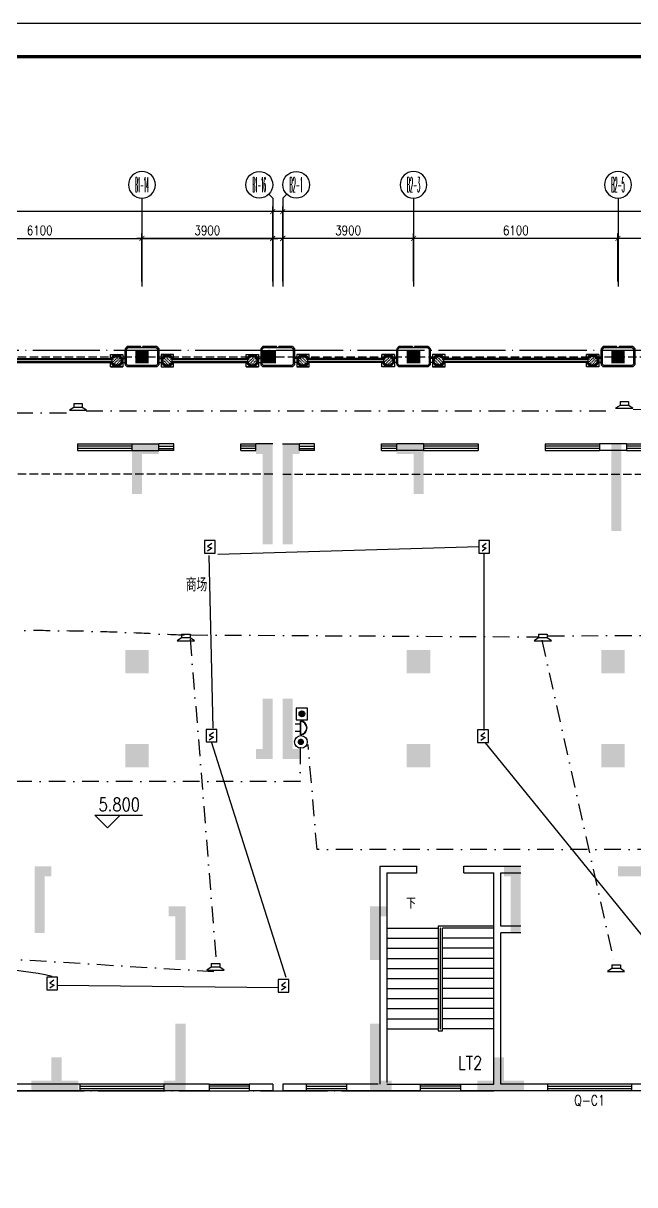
# Model space of a CAD drawing. Extents: x 0 to 121123, y -139549 to 0.
# Drawn here: x 62134 to 80375, y -114804 to -80149 of the extents above; entities that cross this region are included whole.
import ezdxf
from ezdxf.enums import TextEntityAlignment as Align

# ---------------------------------------------------------------- set-up
doc = ezdxf.new("R2010")
doc.units = 0
doc.header["$LTSCALE"] = 1000
doc.header["$MEASUREMENT"] = 0
for name, pattern in [('DASH', [0.35, 0.25, -0.1]), ('DASHDOT', [1, 0.5, -0.25, 0, -0.25]), ('DOTE', [2.42, 2, -0.2, 0.02, -0.2])]:
    doc.linetypes.add(name, pattern=pattern)
doc.layers.get('0').update_dxf_attribs({"linetype": 'CONTINUOUS'})
doc.layers.get('DEFPOINTS').update_dxf_attribs({"linetype": 'CONTINUOUS'})
for name, color, linetype in [('0SOMKE', 1, 'CONTINUOUS'), ('AXIS', 7, 'CONTINUOUS'), ('AXIS_TEXT', 7, 'CONTINUOUS'), ('COLUMN', 7, 'CONTINUOUS'), ('DJ', 4, 'CONTINUOUS'), ('DJ1', 4, 'CONTINUOUS'), ('DOTE', 252, 'DOTE'), ('KT', 7, 'CONTINUOUS'), ('PUB_TITLE', 7, 'CONTINUOUS'), ('STAIR', 7, 'CONTINUOUS'), ('WALL', 7, 'CONTINUOUS'), ('WINDOW', 7, 'CONTINUOUS'), ('WINDOW_TEXT', 7, 'CONTINUOUS'), ('XL1', 1, 'CONTINUOUS'), ('XL2', 1, 'DASHDOT'), ('XL5', 4, 'DASHDOT'), ('文字', 7, 'CONTINUOUS'), ('柱', 7, 'CONTINUOUS')]:
    doc.layers.add(name, color=color, linetype=linetype)
doc.styles.add('_SIMPLEX', font='SIMPLEX.shx', dxfattribs={"width": 0.8})
doc.styles.add('COMPLEX', font='COMPLEX.shx', dxfattribs={"width": 0.8})
doc.styles.add('DIM_FONT', font='romanc.shx', dxfattribs={"width": 0.8})
doc.styles.add('HZTXT', font='txt.shx', dxfattribs={"width": 0.5, "bigfont": 'hztxt.shx'})
doc.styles.add('SIMPLEX', font='SIMPLEX.SHX')
doc.dimstyles.new('S100', dxfattribs={"dimtxt": 280, "dimasz": 150, "dimexe": 150, "dimexo": 150, "dimgap": 100, "dimtad": 1, "dimdec": 0, "dimzin": 0, "dimdsep": 46, "dimtxsty": 'DIM_FONT', "dimblk": '_DIMX', "dimblk1": 'ARCHTICK', "dimblk2": 'ARCHTICK', "dimsah": 1, "dimcen": 0.09, "dimdle": 150, "dimclrt": 7, "dimadec": 0, "dimazin": 0, "dimtfac": 1, "dimtdec": 0, "dimtix": 1, "dimtmove": 2, "dimatfit": 3, "dimldrblk": 'ARCHTICK', "dimfxl": 0, "dimtolj": 1, "dimtzin": 0, "dimarcsym": 0})

# ---------------------------------------------------------------- blocks, each defined once
blk = doc.blocks.new('_FZH')
blk.add_solid([(-0.5, -0.5), (0.5, -0.5), (-0.5, 0.5), (0.5, 0.5)])
blk = doc.blocks.new('_AXISO')
blk.add_circle((0, 0), 0.5)
at = {"layer": 'AXIS_TEXT', "style": 'COMPLEX', "width": 1.041667}
blk.add_attdef('A', text='', height=0.56, dxfattribs=at).set_placement((-0.25, -0.28), (0.25, -0.28), align=Align.FIT)
blk = doc.blocks.new('_ARCHTICK')
at = {"color": 0, "linetype": 'ByBlock', "const_width": 0.15}
blk.add_lwpolyline([(-0.5, -0.5), (0.5, 0.5)], dxfattribs=at)
blk = doc.blocks.new('*D98')
at = {"color": 0, "linetype": 'ByBlock'}
for p, q in [((33097, -28161), (33097, -25923)), ((68197, -28161), (68197, -25923)), ((68347, -26073), (32947, -26073))]:
    blk.add_line(p, q, dxfattribs=at)
at = {"layer": 'DEFPOINTS', "color": 0, "linetype": 'ByBlock'}
for p in [(33097, -26073), (33097, -28311), (68197, -28311)]:
    blk.add_point(p, dxfattribs=at)
at = {"color": 0, "linetype": 'ByBlock', "xscale": 150, "yscale": 150, "zscale": 150, "rotation": 180}
blk.add_blockref('_ARCHTICK', (33097, -26073), dxfattribs=at)
at = {"color": 0, "linetype": 'ByBlock', "xscale": 150, "yscale": 150, "zscale": 150}
blk.add_blockref('_ARCHTICK', (68197, -26073), dxfattribs=at)
at = {"color": 7, "linetype": 'ByBlock', "insert": (50647, -25833), "char_height": 280, "attachment_point": 5, "style": 'DIM_FONT'}
blk.add_mtext('\\A1;35100', dxfattribs=at)
blk = doc.blocks.new('_DIMX')
blk.add_line((-150, 0), (150, 0))
at = {"const_width": 50}
blk.add_lwpolyline([(-70, -70), (70, 70)], dxfattribs=at)
blk = doc.blocks.new('*D106')
at = {"color": 0, "linetype": 'ByBlock'}
for p, q in [((68347, -26873), (64147, -26873)), ((64297, -28161), (64297, -26723)), ((68197, -28161), (68197, -26723))]:
    blk.add_line(p, q, dxfattribs=at)
at = {"layer": 'DEFPOINTS', "color": 0, "linetype": 'ByBlock'}
for p in [(64297, -26873), (64297, -28311), (68197, -28311)]:
    blk.add_point(p, dxfattribs=at)
at = {"color": 0, "linetype": 'ByBlock', "xscale": 150, "yscale": 150, "zscale": 150}
for p, rotation in [((64297, -26873), 180.0000000000052), ((68197, -26873), 5.115907697472721e-12)]:
    blk.add_blockref('_ARCHTICK', p, dxfattribs=dict(at, rotation=rotation))
at = {"color": 7, "linetype": 'ByBlock', "insert": (66247, -26633), "char_height": 280, "attachment_point": 5, "style": 'DIM_FONT'}
blk.add_mtext('\\A1;3900', dxfattribs=at)
blk = doc.blocks.new('*D107')
at = {"color": 0, "linetype": 'ByBlock'}
for p, q in [((64147, -26873), (68347, -26873)), ((64297, -28161), (64297, -26723)), ((68197, -28161), (68197, -26723))]:
    blk.add_line(p, q, dxfattribs=at)
at = {"layer": 'DEFPOINTS', "color": 0, "linetype": 'ByBlock'}
for p in [(68197, -26873), (64297, -28311), (68197, -28311)]:
    blk.add_point(p, dxfattribs=at)
at = {"color": 0, "linetype": 'ByBlock', "xscale": 150, "yscale": 150, "zscale": 150, "rotation": 180}
blk.add_blockref('_ARCHTICK', (64297, -26873), dxfattribs=at)
at = {"color": 0, "linetype": 'ByBlock', "xscale": 150, "yscale": 150, "zscale": 150}
blk.add_blockref('_ARCHTICK', (68197, -26873), dxfattribs=at)
at = {"color": 7, "linetype": 'ByBlock', "insert": (66247, -26633), "char_height": 280, "attachment_point": 5, "style": 'DIM_FONT'}
blk.add_mtext('\\A1;3900', dxfattribs=at)
blk = doc.blocks.new('*D113')
at = {"color": 0, "linetype": 'ByBlock'}
for p, q in [((58047, -26873), (64447, -26873)), ((58197, -28161), (58197, -26723)), ((64297, -28161), (64297, -26723))]:
    blk.add_line(p, q, dxfattribs=at)
at = {"layer": 'DEFPOINTS', "color": 0, "linetype": 'ByBlock'}
for p in [(64297, -26873), (58197, -28311), (64297, -28311)]:
    blk.add_point(p, dxfattribs=at)
at = {"color": 0, "linetype": 'ByBlock', "xscale": 150, "yscale": 150, "zscale": 150, "rotation": 180}
blk.add_blockref('_ARCHTICK', (58197, -26873), dxfattribs=at)
at = {"color": 0, "linetype": 'ByBlock', "xscale": 150, "yscale": 150, "zscale": 150}
blk.add_blockref('_ARCHTICK', (64297, -26873), dxfattribs=at)
at = {"color": 7, "linetype": 'ByBlock', "insert": (61247, -26633), "char_height": 280, "attachment_point": 5, "style": 'DIM_FONT'}
blk.add_mtext('\\A1;6100', dxfattribs=at)
blk = doc.blocks.new('*D116')
at = {"color": 0, "linetype": 'ByBlock'}
for p, q in [((68497, -28161), (68497, -25923)), ((106297, -28161), (106297, -25923)), ((106447, -26073), (68347, -26073))]:
    blk.add_line(p, q, dxfattribs=at)
at = {"layer": 'DEFPOINTS', "color": 0, "linetype": 'ByBlock'}
for p in [(68497, -26073), (68497, -28311), (106297, -28311)]:
    blk.add_point(p, dxfattribs=at)
at = {"color": 0, "linetype": 'ByBlock', "xscale": 150, "yscale": 150, "zscale": 150, "rotation": 180}
blk.add_blockref('_ARCHTICK', (68497, -26073), dxfattribs=at)
at = {"color": 0, "linetype": 'ByBlock', "xscale": 150, "yscale": 150, "zscale": 150}
blk.add_blockref('_ARCHTICK', (106297, -26073), dxfattribs=at)
at = {"color": 7, "linetype": 'ByBlock', "insert": (87397, -25833), "char_height": 280, "attachment_point": 5, "style": 'DIM_FONT'}
blk.add_mtext('\\A1;37800', dxfattribs=at)
blk = doc.blocks.new('*D117')
at = {"color": 0, "linetype": 'ByBlock'}
for p, q in [((78647, -26873), (72247, -26873)), ((72397, -28161), (72397, -26723)), ((78497, -28161), (78497, -26723))]:
    blk.add_line(p, q, dxfattribs=at)
at = {"layer": 'DEFPOINTS', "color": 0, "linetype": 'ByBlock'}
for p in [(72397, -26873), (72397, -28311), (78497, -28311)]:
    blk.add_point(p, dxfattribs=at)
at = {"color": 0, "linetype": 'ByBlock', "xscale": 150, "yscale": 150, "zscale": 150, "rotation": 180}
blk.add_blockref('_ARCHTICK', (72397, -26873), dxfattribs=at)
at = {"color": 0, "linetype": 'ByBlock', "xscale": 150, "yscale": 150, "zscale": 150}
blk.add_blockref('_ARCHTICK', (78497, -26873), dxfattribs=at)
at = {"color": 7, "linetype": 'ByBlock', "insert": (75447, -26633), "char_height": 280, "attachment_point": 5, "style": 'DIM_FONT'}
blk.add_mtext('\\A1;6100', dxfattribs=at)
blk = doc.blocks.new('*D118')
at = {"color": 0, "linetype": 'ByBlock'}
for p, q in [((72547, -26873), (68347, -26873)), ((68497, -28161), (68497, -26723)), ((72397, -28161), (72397, -26723))]:
    blk.add_line(p, q, dxfattribs=at)
at = {"layer": 'DEFPOINTS', "color": 0, "linetype": 'ByBlock'}
for p in [(68497, -26873), (68497, -28311), (72397, -28311)]:
    blk.add_point(p, dxfattribs=at)
at = {"color": 0, "linetype": 'ByBlock', "xscale": 150, "yscale": 150, "zscale": 150, "rotation": 180}
blk.add_blockref('_ARCHTICK', (68497, -26873), dxfattribs=at)
at = {"color": 0, "linetype": 'ByBlock', "xscale": 150, "yscale": 150, "zscale": 150}
blk.add_blockref('_ARCHTICK', (72397, -26873), dxfattribs=at)
at = {"color": 7, "linetype": 'ByBlock', "insert": (70447, -26633), "char_height": 280, "attachment_point": 5, "style": 'DIM_FONT'}
blk.add_mtext('\\A1;3900', dxfattribs=at)
blk = doc.blocks.new('*D124')
at = {"color": 0, "linetype": 'ByBlock'}
for p, q in [((84947, -26873), (78347, -26873)), ((78497, -28161), (78497, -26723)), ((84797, -28161), (84797, -26723))]:
    blk.add_line(p, q, dxfattribs=at)
at = {"layer": 'DEFPOINTS', "color": 0, "linetype": 'ByBlock'}
for p in [(78497, -26873), (78497, -28311), (84797, -28311)]:
    blk.add_point(p, dxfattribs=at)
at = {"color": 0, "linetype": 'ByBlock', "xscale": 150, "yscale": 150, "zscale": 150, "rotation": 180}
blk.add_blockref('_ARCHTICK', (78497, -26873), dxfattribs=at)
at = {"color": 0, "linetype": 'ByBlock', "xscale": 150, "yscale": 150, "zscale": 150}
blk.add_blockref('_ARCHTICK', (84797, -26873), dxfattribs=at)
at = {"color": 7, "linetype": 'ByBlock', "insert": (81647, -26633), "char_height": 280, "attachment_point": 5, "style": 'DIM_FONT'}
blk.add_mtext('\\A1;6300', dxfattribs=at)
blk = doc.blocks.new('_AXISO2')
blk.add_line((0.354, 0.146), (0.5, 0))
blk.add_circle((0, 0.5), 0.5)
at = {"layer": 'AXIS_TEXT', "style": 'COMPLEX', "width": 1.041667}
blk.add_attdef('A', text='', height=0.56, dxfattribs=at).set_placement((-0.25, 0.22), (0.25, 0.22), align=Align.FIT)
blk = doc.blocks.new('_AXISO1')
blk.add_line((0.354, -0.146), (0.5, 0))
blk.add_circle((0, -0.5), 0.5)
at = {"layer": 'AXIS_TEXT', "style": 'COMPLEX', "width": 1.041667}
blk.add_attdef('A', text='', height=0.56, dxfattribs=at).set_placement((-0.25, -0.78), (0.25, -0.78), align=Align.FIT)
blk = doc.blocks.new('_WBLK')
for p, q in [((-0.5, 0.5), (0.5, 0.5)), ((0.5, 0.167), (-0.5, 0.167)), ((0.5, -0.167), (-0.5, -0.167)), ((-0.5, -0.5), (0.5, -0.5))]:
    blk.add_line(p, q)
at = {"layer": 'WINDOW_TEXT', "style": 'SIMPLEX', "flags": 9}
blk.add_attdef('A', text='', height=1, dxfattribs=at).set_placement((0, 1.5), align=Align.MIDDLE)
blk = doc.blocks.new('M_B0OPK')
for p, q in [((-0.5, 0.5), (0.5, 0.5)), ((0.5, 0.167), (-0.5, 0.167)), ((0.5, -0.167), (-0.5, -0.167)), ((-0.5, -0.5), (0.5, -0.5))]:
    blk.add_line(p, q)
blk = doc.blocks.new('GD45')
for p, q in [((3.07, 0.23), (-2.93, 0.23)), ((3.07, 0.03), (-2.93, 0.03)), ((-1.57, 0.02), (-1.57, -2.25)), ((1.72, 0.02), (1.72, -2.25))]:
    blk.add_line(p, q)
for radius in [3, 2.8]:
    blk.add_arc((0.07, 0.03), radius, 0.0566, 179.9434)
blk = doc.blocks.new('A5')
at = {"layer": 'DJ'}
for p, q in [((464, -404), (464, -943)), ((1003, -404), (464, -404)), ((1003, -943), (1003, -404)), ((464, -943), (1003, -943))]:
    blk.add_line(p, q, dxfattribs=at)
at = {"layer": 'DJ', "const_width": 135}
blk.add_lwpolyline([(659, -662, 1), (794, -662, 1)], format="xyb", close=True, dxfattribs=at)
at = {"layer": 'DJ'}
blk.add_circle((724, -666), 135, dxfattribs=at)
blk = doc.blocks.new('C1005')
at = {"layer": 'DJ1'}
blk.add_blockref('A5', (-281, -105), dxfattribs=at)
blk = doc.blocks.new('A13')
at = {"layer": '0SOMKE', "color": 4, "const_width": 149}
blk.add_lwpolyline([(415, -553, 1), (564, -553, 1)], format="xyb", close=True, dxfattribs=at)
at = {"layer": '0SOMKE', "color": 4}
blk.add_circle((492, -551), 299, dxfattribs=at)
blk = doc.blocks.new('C1001')
at = {"layer": 'DJ', "linetype": 'Continuous'}
for p, q in [((1126, -438), (934, -576)), ((934, -576), (1135, -659)), ((1135, -659), (934, -801))]:
    blk.add_line(p, q, dxfattribs=at)
at = {"layer": 'DJ'}
blk.add_lwpolyline([(781, -296), (781, -885), (1290, -885), (1290, -296)], close=True, dxfattribs=at)
blk = doc.blocks.new('C1008')
at = {"layer": 'DJ', "color": 4}
for p, q in [((581, -348), (374, -485)), ((374, -485), (1186, -485)), ((581, -168), (985, -168)), ((581, -168), (581, -348)), ((985, -348), (581, -348)), ((985, -168), (985, -348)), ((1186, -485), (985, -348))]:
    blk.add_line(p, q, dxfattribs=at)

msp = doc.modelspace()

# ---------------------------------------------------------------- hatches: boundary and pattern name
h = msp.add_hatch()
h.set_pattern_fill('天然石材', color=256, scale=244.712991, angle=180, style=0)
h.set_pattern_definition([(225, (1547.3, -91531.17), (432.5955, -432.5955), []), (225, (1504.035, -91531.17), (43.259554, -43.259554), [30.589124, -15.29456])])
h.paths.add_polyline_path([(65055.3, -90214.1, 1), (64785.3, -90214.1, 1)])
h = msp.add_hatch()
h.set_pattern_fill('天然石材', color=256, scale=244.712991, angle=180, style=0)
h.set_pattern_definition([(315, (129803.3, -91531.17), (-432.5955, -432.5955), []), (315, (129846.58, -91531.17), (-43.259554, -43.259554), [30.589124, -15.29456])])
h.paths.add_polyline_path([(66565.3, -90214.1, 1), (66295.3, -90214.1, 1)])
h = msp.add_hatch()
h.set_pattern_fill('天然石材', color=256, scale=244.712991, angle=180, style=0)
h.set_pattern_definition([(225, (5597.3, -91531.17), (432.5955, -432.5955), []), (225, (5554.035, -91531.17), (43.259554, -43.259554), [30.589124, -15.29456])])
h.paths.add_polyline_path([(69105.3, -90214.1, 1), (68835.3, -90214.1, 1)])
h = msp.add_hatch()
h.set_pattern_fill('天然石材', color=256, scale=244.712991, angle=180, style=0)
h.set_pattern_definition([(315, (133853.2, -91531.17), (-432.5955, -432.5955), []), (315, (133896.44, -91531.17), (-43.259554, -43.259554), [30.589124, -15.29456])])
h.paths.add_polyline_path([(70615.1, -90214.1, 1), (70345.1, -90214.1, 1)])
h = msp.add_hatch()
h.set_pattern_fill('天然石材', color=256, scale=244.712991, angle=180, style=0)
h.set_pattern_definition([(225, (9647.15, -91531.17), (432.5955, -432.5955), []), (225, (9603.89, -91531.17), (43.259554, -43.259554), [30.589124, -15.29456])])
h.paths.add_polyline_path([(73155.2, -90214.1, 1), (72885.2, -90214.1, 1)])
h = msp.add_hatch()
h.set_pattern_fill('天然石材', color=256, scale=244.712991, angle=180, style=0)
h.set_pattern_definition([(315, (137903.2, -91531.17), (-432.5955, -432.5955), []), (315, (137946.44, -91531.17), (-43.259554, -43.259554), [30.589124, -15.29456])])
h.paths.add_polyline_path([(74665.1, -90214.1, 1), (74395.1, -90214.1, 1)])
h = msp.add_hatch()
h.set_pattern_fill('天然石材', color=256, scale=244.712991, angle=180, style=0)
h.set_pattern_definition([(225, (15747.3, -91531.17), (432.5955, -432.5955), []), (225, (15704.04, -91531.17), (43.259554, -43.259554), [30.589124, -15.29456])])
h.paths.add_polyline_path([(79255.3, -90214.1, 1), (78985.3, -90214.1, 1)])
at = {"layer": '柱'}
h = msp.add_hatch(color=256, dxfattribs=at)
h.paths.add_polyline_path([(50475.2, -98299.1), (50775.2, -98299.1), (50775.2, -99299.1), (49475.2, -99299.1), (49475.2, -98999.1), (50475.2, -98999.1)])
h.paths.add_polyline_path([(34975.2, -92699.1), (34475.2, -92699.1), (34475.2, -95699.1), (34775.2, -95699.1), (34775.2, -92999.1), (34975.2, -92999.1)])
h.paths.add_polyline_path([(34475.2, -100299.1), (34775.2, -100299.1), (34775.2, -101799.1), (34975.2, -101799.1), (34975.2, -102099.1), (34475.2, -102099.1)])
h.paths.add_polyline_path([(41075.2, -105299.1), (41575.2, -105299.1), (41575.2, -107289.1), (41275.2, -107289.1), (41275.2, -105599.1), (41075.2, -105599.1)])
h.paths.add_polyline_path([(37075.2, -109999.1), (37375.2, -109999.1), (37375.2, -111699.1), (37725.2, -111699.1), (37725.2, -111999.1), (37075.2, -111999.1)])
h.paths.add_polyline_path([(37575.2, -106499.1), (37075.2, -106499.1), (37075.2, -108099.1), (37375.2, -108099.1), (37375.2, -106799.1), (37575.2, -106799.1)])
h.paths.add_polyline_path([(40275.2, -111699.1), (40275.2, -111999.1), (41675.2, -111999.1), (41675.2, -111699.1), (41075.2, -111699.1), (41075.2, -110999.1), (40775.2, -110999.1), (40775.2, -111699.1)])
h.paths.add_polyline_path([(46175.2, -110899.1), (46475.2, -110899.1), (46475.2, -112499.1), (46175.2, -112499.1)])
h.paths.add_polyline_path([(38175.2, -99549.1), (38875.2, -99549.1), (38875.2, -98849.1), (38175.2, -98849.1)])
h.paths.add_polyline_path([(38175.2, -102349.1), (38875.2, -102349.1), (38875.2, -101649.1), (38175.2, -101649.1)])
h.paths.add_polyline_path([(37875.2, -92699.1), (38675.2, -92699.1), (38675.2, -93999.1), (38675.2, -94199.1), (38375.2, -94199.1), (38375.2, -92999.1), (37875.2, -92999.1)])
h.paths.add_polyline_path([(46475.2, -105299.1), (46475.2, -105599.1), (44475.2, -105599.1), (44475.2, -105299.1)])
h.paths.add_polyline_path([(43975.2, -102349.1), (44675.2, -102349.1), (44675.2, -101649.1), (43975.2, -101649.1)])
h.paths.add_polyline_path([(43975.2, -99549.1), (44675.2, -99549.1), (44675.2, -98849.1), (43975.2, -98849.1)])
h.paths.add_polyline_path([(49575.2, -103699.1), (49575.2, -103399.1), (48775.2, -103399.1), (48775.2, -105999.1), (49675.2, -105999.1), (49675.2, -105699.1), (49075.2, -105699.1), (49075.2, -103699.1)])
h.paths.add_polyline_path([(49075.2, -103699.1), (49075.2, -105699.1)], flags=16)
h.paths.add_polyline_path([(44275.2, -95299.1), (44575.2, -95299.1), (44575.2, -92699.1), (44275.2, -92699.1)])
h.paths.add_polyline_path([(66175.2, -92699.1), (65375.2, -92699.1), (65375.2, -93999.1), (65375.2, -94199.1), (65675.2, -94199.1), (65675.2, -92999.1), (66175.2, -92999.1)])
h.paths.add_polyline_path([(65875.2, -99549.1), (65175.2, -99549.1), (65175.2, -98849.1), (65875.2, -98849.1)])
h.paths.add_polyline_path([(65875.2, -102349.1), (65175.2, -102349.1), (65175.2, -101649.1), (65875.2, -101649.1)])
h.paths.add_polyline_path([(62975.2, -105299.1), (62475.2, -105299.1), (62475.2, -107289.1), (62775.2, -107289.1), (62775.2, -105599.1), (62975.2, -105599.1)])
h.paths.add_polyline_path([(57875.2, -110899.1), (57575.2, -110899.1), (57575.2, -112499.1), (57875.2, -112499.1)])
h.paths.add_polyline_path([(53575.2, -110499.1), (53275.2, -110499.1), (53275.2, -112499.1), (53575.2, -112499.1)])
h.paths.add_polyline_path([(50475.2, -110499.1), (50775.2, -110499.1), (50775.2, -112499.1), (50475.2, -112499.1)])
h.paths.add_polyline_path([(63775.2, -111699.1), (63775.2, -111999.1), (62375.2, -111999.1), (62375.2, -111699.1), (62975.2, -111699.1), (62975.2, -110999.1), (63275.2, -110999.1), (63275.2, -111699.1)])
h.paths.add_polyline_path([(57575.2, -105299.1), (57575.2, -105599.1), (59575.2, -105599.1), (59575.2, -105299.1)])
h.paths.add_polyline_path([(53575.2, -98299.1), (53275.2, -98299.1), (53275.2, -99299.1), (54575.2, -99299.1), (54575.2, -98999.1), (53575.2, -98999.1)])
h.paths.add_polyline_path([(50675.2, -103699.1), (50675.2, -103399.1), (51475.2, -103399.1), (51475.2, -105999.1), (50575.2, -105999.1), (50575.2, -105699.1), (51175.2, -105699.1), (51175.2, -103699.1)])
h.paths.add_polyline_path([(53375.2, -103699.1), (53375.2, -103399.1), (52575.2, -103399.1), (52575.2, -105999.1), (53475.2, -105999.1), (53475.2, -105699.1), (52875.2, -105699.1), (52875.2, -103699.1)])
h.paths.add_polyline_path([(54975.2, -103699.1), (54975.2, -105699.1)], flags=16)
h.paths.add_polyline_path([(54475.2, -103699.1), (54475.2, -103399.1), (55275.2, -103399.1), (55275.2, -105999.1), (54375.2, -105999.1), (54375.2, -105699.1), (54975.2, -105699.1), (54975.2, -103699.1)])
h.paths.add_polyline_path([(50475.2, -94699.1), (50775.2, -94699.1), (50775.2, -92699.1), (50475.2, -92699.1)])
h.paths.add_polyline_path([(53575.2, -94699.1), (53275.2, -94699.1), (53275.2, -92699.1), (53575.2, -92699.1)])
h.paths.add_polyline_path([(60075.2, -102349.1), (59375.2, -102349.1), (59375.2, -101649.1), (60075.2, -101649.1)])
h.paths.add_polyline_path([(60075.2, -99549.1), (59375.2, -99549.1), (59375.2, -98849.1), (60075.2, -98849.1)])
h.paths.add_polyline_path([(59775.2, -95299.1), (59475.2, -95299.1), (59475.2, -92699.1), (59775.2, -92699.1)])
h.paths.add_polyline_path([(66975.2, -109999.1), (66675.2, -109999.1), (66675.2, -111699.1), (66325.2, -111699.1), (66325.2, -111999.1), (66975.2, -111999.1)])
h.paths.add_polyline_path([(66475.2, -106499.1), (66975.2, -106499.1), (66975.2, -108099.1), (66675.2, -108099.1), (66675.2, -106799.1), (66475.2, -106799.1)])
h.paths.add_polyline_path([(69075.2, -92699.1), (69575.2, -92699.1), (69575.2, -95699.1), (69275.2, -95699.1), (69275.2, -92999.1), (69075.2, -92999.1)])
h.paths.add_polyline_path([(69575.2, -100299.1), (69275.2, -100299.1), (69275.2, -101799.1), (69075.2, -101799.1), (69075.2, -102099.1), (69575.2, -102099.1)])
edge = h.paths.add_edge_path()
edge.add_line((32009.4, -92699.1), (70606, -92699.1))
edge = h.paths.add_edge_path()
edge.add_line((69575.2, -114804), (69575.2, -88508.1))
h = msp.add_hatch(color=256, dxfattribs=at)
h.paths.add_polyline_path([(85875.2, -98299.1), (86175.2, -98299.1), (86175.2, -99299.1), (84875.2, -99299.1), (84875.2, -98999.1), (85875.2, -98999.1)])
h.paths.add_polyline_path([(70375.2, -92699.1), (69875.2, -92699.1), (69875.2, -95699.1), (70175.2, -95699.1), (70175.2, -92999.1), (70375.2, -92999.1)])
h.paths.add_polyline_path([(69875.2, -100299.1), (70175.2, -100299.1), (70175.2, -101799.1), (70375.2, -101799.1), (70375.2, -102099.1), (69875.2, -102099.1)])
h.paths.add_polyline_path([(76475.2, -105299.1), (76975.2, -105299.1), (76975.2, -107289.1), (76675.2, -107289.1), (76675.2, -105599.1), (76475.2, -105599.1)])
h.paths.add_polyline_path([(72475.2, -109999.1), (72775.2, -109999.1), (72775.2, -111699.1), (73125.2, -111699.1), (73125.2, -111999.1), (72475.2, -111999.1)])
h.paths.add_polyline_path([(72975.2, -106499.1), (72475.2, -106499.1), (72475.2, -108099.1), (72775.2, -108099.1), (72775.2, -106799.1), (72975.2, -106799.1)])
h.paths.add_polyline_path([(75675.2, -111699.1), (75675.2, -111999.1), (77075.2, -111999.1), (77075.2, -111699.1), (76475.2, -111699.1), (76475.2, -110999.1), (76175.2, -110999.1), (76175.2, -111699.1)])
h.paths.add_polyline_path([(81575.2, -110899.1), (81875.2, -110899.1), (81875.2, -112499.1), (81575.2, -112499.1)])
h.paths.add_polyline_path([(73575.2, -99549.1), (74275.2, -99549.1), (74275.2, -98849.1), (73575.2, -98849.1)])
h.paths.add_polyline_path([(73575.2, -102349.1), (74275.2, -102349.1), (74275.2, -101649.1), (73575.2, -101649.1)])
h.paths.add_polyline_path([(73275.2, -92699.1), (74075.2, -92699.1), (74075.2, -93999.1), (74075.2, -94199.1), (73775.2, -94199.1), (73775.2, -92999.1), (73275.2, -92999.1)])
h.paths.add_polyline_path([(81875.2, -105299.1), (81875.2, -105599.1), (79875.2, -105599.1), (79875.2, -105299.1)])
h.paths.add_polyline_path([(79375.2, -102349.1), (80075.2, -102349.1), (80075.2, -101649.1), (79375.2, -101649.1)])
h.paths.add_polyline_path([(79375.2, -99549.1), (80075.2, -99549.1), (80075.2, -98849.1), (79375.2, -98849.1)])
h.paths.add_polyline_path([(84975.2, -103699.1), (84975.2, -103399.1), (84175.2, -103399.1), (84175.2, -105999.1), (85075.2, -105999.1), (85075.2, -105699.1), (84475.2, -105699.1), (84475.2, -103699.1)])
h.paths.add_polyline_path([(84475.2, -103699.1), (84475.2, -105699.1)], flags=16)
h.paths.add_polyline_path([(79675.2, -95299.1), (79975.2, -95299.1), (79975.2, -92699.1), (79675.2, -92699.1)])
h.paths.add_polyline_path([(101575.2, -92699.1), (100775.2, -92699.1), (100775.2, -93999.1), (100775.2, -94199.1), (101075.2, -94199.1), (101075.2, -92999.1), (101575.2, -92999.1)])
h.paths.add_polyline_path([(101275.2, -99549.1), (100575.2, -99549.1), (100575.2, -98849.1), (101275.2, -98849.1)])
h.paths.add_polyline_path([(101275.2, -102349.1), (100575.2, -102349.1), (100575.2, -101649.1), (101275.2, -101649.1)])
h.paths.add_polyline_path([(98375.2, -105299.1), (97875.2, -105299.1), (97875.2, -107289.1), (98175.2, -107289.1), (98175.2, -105599.1), (98375.2, -105599.1)])
h.paths.add_polyline_path([(93275.2, -110899.1), (92975.2, -110899.1), (92975.2, -112499.1), (93275.2, -112499.1)])
h.paths.add_polyline_path([(88975.2, -110499.1), (88675.2, -110499.1), (88675.2, -112499.1), (88975.2, -112499.1)])
h.paths.add_polyline_path([(85875.2, -110499.1), (86175.2, -110499.1), (86175.2, -112499.1), (85875.2, -112499.1)])
h.paths.add_polyline_path([(99175.2, -111699.1), (99175.2, -111999.1), (97775.2, -111999.1), (97775.2, -111699.1), (98375.2, -111699.1), (98375.2, -110999.1), (98675.2, -110999.1), (98675.2, -111699.1)])
h.paths.add_polyline_path([(92975.2, -105299.1), (92975.2, -105599.1), (94975.2, -105599.1), (94975.2, -105299.1)])
h.paths.add_polyline_path([(88975.2, -98299.1), (88675.2, -98299.1), (88675.2, -99299.1), (89975.2, -99299.1), (89975.2, -98999.1), (88975.2, -98999.1)])
h.paths.add_polyline_path([(86075.2, -103699.1), (86075.2, -103399.1), (86875.2, -103399.1), (86875.2, -105999.1), (85975.2, -105999.1), (85975.2, -105699.1), (86575.2, -105699.1), (86575.2, -103699.1)])
h.paths.add_polyline_path([(88775.2, -103699.1), (88775.2, -103399.1), (87975.2, -103399.1), (87975.2, -105999.1), (88875.2, -105999.1), (88875.2, -105699.1), (88275.2, -105699.1), (88275.2, -103699.1)])
h.paths.add_polyline_path([(90375.2, -103699.1), (90375.2, -105699.1)], flags=16)
h.paths.add_polyline_path([(89875.2, -103699.1), (89875.2, -103399.1), (90675.2, -103399.1), (90675.2, -105999.1), (89775.2, -105999.1), (89775.2, -105699.1), (90375.2, -105699.1), (90375.2, -103699.1)])
h.paths.add_polyline_path([(85875.2, -94699.1), (86175.2, -94699.1), (86175.2, -92699.1), (85875.2, -92699.1)])
h.paths.add_polyline_path([(88975.2, -94699.1), (88675.2, -94699.1), (88675.2, -92699.1), (88975.2, -92699.1)])
h.paths.add_polyline_path([(95475.2, -102349.1), (94775.2, -102349.1), (94775.2, -101649.1), (95475.2, -101649.1)])
h.paths.add_polyline_path([(95475.2, -99549.1), (94775.2, -99549.1), (94775.2, -98849.1), (95475.2, -98849.1)])
h.paths.add_polyline_path([(95175.2, -95299.1), (94875.2, -95299.1), (94875.2, -92699.1), (95175.2, -92699.1)])
h.paths.add_polyline_path([(102375.2, -109999.1), (102075.2, -109999.1), (102075.2, -111699.1), (101725.2, -111699.1), (101725.2, -111999.1), (102375.2, -111999.1)])
h.paths.add_polyline_path([(101875.2, -106499.1), (102375.2, -106499.1), (102375.2, -108099.1), (102075.2, -108099.1), (102075.2, -106799.1), (101875.2, -106799.1)])
h.paths.add_polyline_path([(104475.2, -92699.1), (104975.2, -92699.1), (104975.2, -95699.1), (104675.2, -95699.1), (104675.2, -92999.1), (104475.2, -92999.1)])
h.paths.add_polyline_path([(104975.2, -100299.1), (104675.2, -100299.1), (104675.2, -101799.1), (104475.2, -101799.1), (104475.2, -102099.1), (104975.2, -102099.1)])
edge = h.paths.add_edge_path()
edge.add_line((67409.4, -92699.1), (106006, -92699.1))
edge = h.paths.add_edge_path()
edge.add_line((104975.2, -114804), (104975.2, -88508.1))

# ---------------------------------------------------------------- linework, layer by layer
for p, q in [((64735.4, -90029.1), (65105.2, -90029.1)), ((66245.4, -90029.1), (66615.2, -90029.1)), ((68785.4, -90029.1), (69155.2, -90029.1)), ((70665, -90029.1), (70295.2, -90029.1)), ((73205.1, -90029.1), (72835.3, -90029.1)), ((74715, -90029.1), (74345.2, -90029.1)), ((79305.2, -90029.1), (78935.4, -90029.1)), ((64735.4, -90399), (65105.2, -90399)), ((66245.4, -90399), (66615.2, -90399)), ((68785.4, -90399), (69155.2, -90399)), ((70665, -90399), (70295.2, -90399)), ((73205.1, -90399), (72835.3, -90399)), ((74715, -90399), (74345.2, -90399)), ((79305.2, -90399), (78935.4, -90399)), ((66325.2, -111799.1), (63825.2, -111799.1)), ((63825.2, -111865.8), (66325.2, -111865.8)), ((63825.2, -111932.4), (66325.2, -111932.4)), ((67675.2, -111799.1), (68875.2, -111799.1)), ((68875.2, -111865.8), (67675.2, -111865.8)), ((68875.2, -111932.4), (67675.2, -111932.4)), ((71775.2, -111799.1), (70575.2, -111799.1)), ((70575.2, -111865.8), (71775.2, -111865.8)), ((70575.2, -111932.4), (71775.2, -111932.4)), ((73975.2, -111799.1), (75175.2, -111799.1)), ((75175.2, -111865.8), (73975.2, -111865.8)), ((75175.2, -111932.4), (73975.2, -111932.4)), ((66325.2, -111999.1), (63825.2, -111999.1)), ((67675.2, -111999.1), (68875.2, -111999.1)), ((71775.2, -111999.1), (70575.2, -111999.1)), ((73975.2, -111999.1), (75175.2, -111999.1))]:
    msp.add_line(p, q)
for points in [[(64735.4, -90184.1), (64735.4, -90029.1), (65105.2, -90029.1), (65105.2, -90399), (64735.4, -90399), (64735.4, -90244.1)], [(66615.2, -90184.1), (66615.2, -90029.1), (66245.4, -90029.1), (66245.4, -90399), (66615.2, -90399), (66615.2, -90244.1)], [(68785.4, -90184.1), (68785.4, -90029.1), (69155.2, -90029.1), (69155.2, -90399), (68785.4, -90399), (68785.4, -90244.1)], [(70665, -90184.1), (70665, -90029.1), (70295.2, -90029.1), (70295.2, -90399), (70665, -90399), (70665, -90244.1)], [(72835.3, -90184.1), (72835.3, -90029.1), (73205.1, -90029.1), (73205.1, -90399), (72835.3, -90399), (72835.3, -90244.1)], [(74715, -90184.1), (74715, -90029.1), (74345.2, -90029.1), (74345.2, -90399), (74715, -90399), (74715, -90244.1)], [(78935.4, -90184.1), (78935.4, -90029.1), (79305.2, -90029.1), (79305.2, -90399), (78935.4, -90399), (78935.4, -90244.1)]]:
    msp.add_lwpolyline(points)
for centre in [(64920.3, -90214.1), (66430.3, -90214.1), (68970.3, -90214.1), (70480.1, -90214.1), (73020.2, -90214.1), (74530.1, -90214.1), (79120.3, -90214.1)]:
    msp.add_circle(centre, 135)
for centre, radius, start, end in [((64920.3, -90214.1), 180.2, 189.60722, 170.43857), ((64920.3, -90214.1), 165.2, 190.4891, 169.56099), ((64920.3, -90214.1), 160.2, 190.8204, 169.23131), ((64920.3, -90214.1), 144.8, 191.98696, 168.07047), ((66430.3, -90214.1), 180.2, 9.56143, 350.39278), ((66430.3, -90214.1), 165.2, 10.43901, 349.5109), ((66430.3, -90214.1), 160.2, 10.76869, 349.1796), ((66430.3, -90214.1), 144.8, 11.92953, 348.01304), ((68970.3, -90214.1), 180.2, 189.60722, 170.43857), ((68970.3, -90214.1), 165.2, 190.4891, 169.56099), ((68970.3, -90214.1), 160.2, 190.8204, 169.23131), ((68970.3, -90214.1), 144.8, 191.98696, 168.07047), ((70480.1, -90214.1), 180.2, 9.56143, 350.39278), ((70480.1, -90214.1), 165.2, 10.43901, 349.5109), ((70480.1, -90214.1), 160.2, 10.76869, 349.1796), ((70480.1, -90214.1), 144.8, 11.92953, 348.01304), ((73020.2, -90214.1), 180.2, 189.60722, 170.43857), ((73020.2, -90214.1), 165.2, 190.4891, 169.56099), ((73020.2, -90214.1), 160.2, 190.8204, 169.23131), ((73020.2, -90214.1), 144.8, 191.98696, 168.07047), ((74530.1, -90214.1), 180.2, 9.56143, 350.39278), ((74530.1, -90214.1), 165.2, 10.43901, 349.5109), ((74530.1, -90214.1), 160.2, 10.76869, 349.1796), ((74530.1, -90214.1), 144.8, 11.92953, 348.01304), ((79120.3, -90214.1), 180.2, 189.60722, 170.43857), ((79120.3, -90214.1), 165.2, 190.4891, 169.56099), ((79120.3, -90214.1), 160.2, 190.8204, 169.23131), ((79120.3, -90214.1), 144.8, 191.98696, 168.07047)]:
    msp.add_arc(centre, radius, start, end)
at = {"layer": 'AXIS'}
for p, q in [((65675.2, -85370.2), (65675.2, -88008.1)), ((69575.2, -85370.2), (69575.2, -88008.1)), ((69875.2, -85370.2), (69875.2, -88008.1)), ((73775.2, -85370.2), (73775.2, -88008.1)), ((79875.2, -85370.2), (79875.2, -88008.1))]:
    msp.add_line(p, q, dxfattribs=at)
at = {"layer": 'DOTE'}
for p, q in [((33381, -89899.1), (109751, -89899.1)), ((25647.5, -111999.1), (74351, -111999.1))]:
    msp.add_line(p, q, dxfattribs=at)
at = {"layer": 'KT', "linetype": 'DASH'}
for p, q in [((69575.2, -93599.1), (34775.2, -93599.1)), ((69875.2, -93599.1), (101075.2, -93599.1))]:
    msp.add_line(p, q, dxfattribs=at)
at = {"layer": 'PUB_TITLE'}
msp.add_lwpolyline([(16022.7, -139549.4), (16022.7, -80149.4), (121122.7, -80149.4), (121122.7, -139549.4)], close=True, dxfattribs=at)
at = {"layer": 'PUB_TITLE', "const_width": 100}
msp.add_lwpolyline([(18522.7, -138549.4), (120122.7, -138549.4), (120122.7, -81149.4), (18522.7, -81149.4)], close=True, dxfattribs=at)
at = {"layer": 'STAIR'}
for p, q in [((72975.2, -107149.1), (74510.2, -107149.1)), ((72975.2, -107149.1), (72975.2, -110149.1)), ((76175.2, -107089.1), (74510.2, -107089.1)), ((74510.2, -107089.1), (74510.2, -110209.1)), ((74580.2, -107149.1), (74570.2, -107149.1)), ((74570.2, -107149.1), (74570.2, -110149.1)), ((74580.2, -110149.1), (74580.2, -107149.1)), ((76175.2, -107149.1), (74640.2, -107149.1)), ((74640.2, -110209.1), (74640.2, -107149.1)), ((76175.2, -110149.1), (76175.2, -107149.1)), ((72975.2, -107449.1), (74510.2, -107449.1)), ((72975.2, -107749.1), (74510.2, -107749.1)), ((76175.2, -107449.1), (74640.2, -107449.1)), ((76175.2, -107749.1), (74640.2, -107749.1)), ((72975.2, -108049.1), (74510.2, -108049.1)), ((76175.2, -108049.1), (74640.2, -108049.1)), ((72975.2, -108349.1), (74510.2, -108349.1)), ((76175.2, -108349.1), (74640.2, -108349.1)), ((72975.2, -108649.1), (74510.2, -108649.1)), ((76175.2, -108649.1), (74640.2, -108649.1)), ((72975.2, -108949.1), (74510.2, -108949.1)), ((76175.2, -108949.1), (74640.2, -108949.1)), ((72975.2, -109249.1), (74510.2, -109249.1)), ((76175.2, -109249.1), (74640.2, -109249.1)), ((72975.2, -109549.1), (74510.2, -109549.1)), ((72975.2, -109849.1), (74510.2, -109849.1)), ((76175.2, -109549.1), (74640.2, -109549.1)), ((76175.2, -109849.1), (74640.2, -109849.1)), ((72975.2, -110149.1), (74510.2, -110149.1)), ((74570.2, -110149.1), (74580.2, -110149.1)), ((76175.2, -110149.1), (74640.2, -110149.1)), ((74510.2, -110209.1), (74640.2, -110209.1))]:
    msp.add_line(p, q, dxfattribs=at)
at = {"layer": 'WALL'}
for p, q in [((65235.2, -89799.1), (65175.2, -89859.1)), ((65175.2, -89859.1), (65175.2, -90339.1)), ((65175.2, -90309.1), (65175.2, -89889.1)), ((65249.7, -89834.1), (65210.2, -89873.6)), ((65210.2, -90324.6), (65210.2, -89873.6)), ((65645.2, -89799.1), (65235.2, -89799.1)), ((65645.2, -89834.1), (65249.7, -89834.1)), ((65645.2, -89834.1), (65645.2, -89799.1)), ((66100.7, -89834.1), (65645.2, -89834.1)), ((65705.2, -89834.1), (65705.2, -89799.1)), ((66115.2, -89799.1), (65705.2, -89799.1)), ((66100.7, -89834.1), (66140.2, -89873.6)), ((66115.2, -89799.1), (66175.2, -89859.1)), ((66140.2, -89873.6), (66140.2, -90324.6)), ((66175.2, -89859.1), (66175.2, -90339.1)), ((69285.2, -89799.1), (69225.2, -89859.1)), ((69225.2, -89859.1), (69225.2, -90339.1)), ((69299.7, -89834.1), (69260.2, -89873.6)), ((69260.2, -90324.6), (69260.2, -89873.6)), ((69695.2, -89799.1), (69285.2, -89799.1)), ((69695.2, -89834.1), (69299.7, -89834.1)), ((69695.2, -89834.1), (69695.2, -89799.1)), ((70150.7, -89834.1), (69695.2, -89834.1)), ((69755.2, -89834.1), (69755.2, -89799.1)), ((70165.2, -89799.1), (69755.2, -89799.1)), ((70150.7, -89834.1), (70190.2, -89873.6)), ((70165.2, -89799.1), (70225.2, -89859.1)), ((70190.2, -89873.6), (70190.2, -90324.6)), ((70225.2, -89859.1), (70225.2, -90339.1)), ((73335.2, -89799.1), (73275.2, -89859.1)), ((73275.2, -89859.1), (73275.2, -90339.1)), ((73275.2, -90309.1), (73275.2, -89889.1)), ((73349.7, -89834.1), (73310.2, -89873.6)), ((73310.2, -90324.6), (73310.2, -89873.6)), ((73745.2, -89799.1), (73335.2, -89799.1)), ((73745.2, -89834.1), (73349.7, -89834.1)), ((73745.2, -89834.1), (73745.2, -89799.1)), ((74200.7, -89834.1), (73745.2, -89834.1)), ((73805.2, -89834.1), (73805.2, -89799.1)), ((74215.2, -89799.1), (73805.2, -89799.1)), ((74200.7, -89834.1), (74240.2, -89873.6)), ((74215.2, -89799.1), (74275.2, -89859.1)), ((74240.2, -89873.6), (74240.2, -90324.6)), ((74275.2, -89859.1), (74275.2, -90339.1)), ((79435.2, -89799.1), (79375.2, -89859.1)), ((79375.2, -89859.1), (79375.2, -90339.1)), ((79375.2, -90309.1), (79375.2, -89889.1)), ((79449.7, -89834.1), (79410.2, -89873.6)), ((79410.2, -90324.6), (79410.2, -89873.6)), ((79845.2, -89799.1), (79435.2, -89799.1)), ((79845.2, -89834.1), (79449.7, -89834.1)), ((79845.2, -89834.1), (79845.2, -89799.1)), ((80300.7, -89834.1), (79845.2, -89834.1)), ((79905.2, -89834.1), (79905.2, -89799.1)), ((80315.2, -89799.1), (79905.2, -89799.1)), ((80300.7, -89834.1), (80340.2, -89873.6)), ((80315.2, -89799.1), (80375.2, -89859.1)), ((80340.2, -89873.6), (80340.2, -90324.6)), ((80375.2, -89859.1), (80375.2, -90339.1)), ((65235.2, -90399.1), (65175.2, -90339.1)), ((65249.7, -90364.1), (65210.2, -90324.6)), ((66115.2, -90399.1), (65235.2, -90399.1)), ((66100.7, -90364.1), (65249.7, -90364.1)), ((66100.7, -90364.1), (66140.2, -90324.6)), ((66115.2, -90399.1), (66175.2, -90339.1)), ((69285.2, -90399.1), (69225.2, -90339.1)), ((69299.7, -90364.1), (69260.2, -90324.6)), ((70165.2, -90399.1), (69285.2, -90399.1)), ((70150.7, -90364.1), (69299.7, -90364.1)), ((70150.7, -90364.1), (70190.2, -90324.6)), ((70165.2, -90399.1), (70225.2, -90339.1)), ((73335.2, -90399.1), (73275.2, -90339.1)), ((73349.7, -90364.1), (73310.2, -90324.6)), ((74215.2, -90399.1), (73335.2, -90399.1)), ((74200.7, -90364.1), (73349.7, -90364.1)), ((74200.7, -90364.1), (74240.2, -90324.6)), ((74215.2, -90399.1), (74275.2, -90339.1)), ((79435.2, -90399.1), (79375.2, -90339.1)), ((79449.7, -90364.1), (79410.2, -90324.6)), ((80315.2, -90399.1), (79435.2, -90399.1)), ((80300.7, -90364.1), (79449.7, -90364.1)), ((80300.7, -90364.1), (80340.2, -90324.6)), ((80315.2, -90399.1), (80375.2, -90339.1)), ((63750.2, -92699.1), (63750.2, -92899.5)), ((63750.2, -92699.1), (63750.2, -92899.5)), ((65375.2, -92699.1), (66175.2, -92699.1)), ((65375.2, -92699.1), (65375.2, -92899.5)), ((66175.2, -92899.5), (66175.2, -92699.1)), ((66625.2, -92899.5), (66625.2, -92699.1)), ((66625.2, -92899.5), (66625.2, -92699.1)), ((68625.2, -92899.5), (68625.2, -92699.1)), ((68625.2, -92899.5), (68625.2, -92699.1)), ((69579.3, -92699.1), (69075.2, -92699.1)), ((69075.2, -92899.5), (69075.2, -92699.1)), ((69871.2, -92699.1), (70375.2, -92699.1)), ((70375.2, -92899.5), (70375.2, -92699.1)), ((70825.2, -92899.5), (70825.2, -92699.1)), ((70825.2, -92899.5), (70825.2, -92699.1)), ((72825.2, -92899.5), (72825.2, -92699.1)), ((72825.2, -92899.5), (72825.2, -92699.1)), ((73275.2, -92899.5), (73275.2, -92699.1)), ((74075.2, -92699.1), (73275.2, -92699.1)), ((74075.2, -92699.1), (74075.2, -92899.5)), ((75700.2, -92699.1), (75700.2, -92899.5)), ((75700.2, -92699.1), (75700.2, -92899.5)), ((77700.2, -92699.1), (77700.2, -92899.5)), ((77700.2, -92699.1), (77700.2, -92899.5)), ((79325.2, -92699.1), (79325.2, -92899.5)), ((80125.2, -92699.1), (79325.2, -92699.1)), ((80125.2, -92699.1), (80125.2, -92899.5)), ((65375.2, -92899.5), (66175.2, -92899.5)), ((74075.2, -92899.5), (73275.2, -92899.5)), ((80125.2, -92899.5), (79325.2, -92899.5)), ((72775.2, -105299.1), (73875.2, -105299.1)), ((72775.2, -105299.1), (72775.2, -111799.1)), ((73875.2, -105499.1), (73875.2, -105299.1)), ((75275.2, -105299.1), (76975.2, -105299.1)), ((75275.2, -105499.1), (75275.2, -105299.1)), ((72975.2, -105499.1), (72975.2, -111749.1)), ((72975.2, -105499.1), (73875.2, -105499.1)), ((75275.2, -105499.1), (76175.2, -105499.1)), ((76175.2, -111799.1), (76175.2, -105499.1)), ((76375.2, -107089.1), (76375.2, -105499.1)), ((76375.2, -105499.1), (76975.2, -105499.1)), ((76975.2, -107089.1), (76375.2, -107089.1)), ((76375.2, -111799.1), (76375.2, -107289.1)), ((76975.2, -107289.1), (76375.2, -107289.1)), ((63825.2, -111799.1), (61225.2, -111799.1)), ((63825.2, -111799.1), (63825.2, -111999.1)), ((66325.2, -111799.1), (66325.2, -111999.1)), ((67675.2, -111799.1), (66325.2, -111799.1)), ((67675.2, -111799.1), (67675.2, -111999.1)), ((69575.2, -111799.1), (68875.2, -111799.1)), ((68875.2, -111799.1), (68875.2, -111999.1)), ((69575.2, -111799.1), (69575.2, -111999.1)), ((69875.2, -111799.1), (69875.2, -111999.1)), ((70575.2, -111799.1), (69875.2, -111799.1)), ((70575.2, -111799.1), (70575.2, -111999.1)), ((72725.2, -111799.1), (71775.2, -111799.1)), ((71775.2, -111799.1), (71775.2, -111999.1)), ((72975.2, -111799.1), (73975.2, -111799.1)), ((73975.2, -111799.1), (73975.2, -111999.1)), ((75175.2, -111799.1), (76175.2, -111799.1)), ((75175.2, -111799.1), (75175.2, -111999.1)), ((77775.2, -111799.1), (76375.2, -111799.1)), ((77775.2, -111799.1), (77775.2, -111999.1)), ((81875.2, -111799.1), (80275.2, -111799.1)), ((80275.2, -111799.1), (80275.2, -111999.1)), ((63825.2, -111999.1), (61225.2, -111999.1)), ((67675.2, -111999.1), (66325.2, -111999.1)), ((69575.2, -111999.1), (68875.2, -111999.1)), ((70575.2, -111999.1), (69875.2, -111999.1)), ((73975.2, -111999.1), (71775.2, -111999.1)), ((72975.2, -111999.1), (73975.2, -111999.1)), ((75175.2, -111999.1), (76175.2, -111999.1)), ((77775.2, -111999.1), (75175.2, -111999.1)), ((81875.2, -111999.1), (80275.2, -111999.1))]:
    msp.add_line(p, q, dxfattribs=at)
at = {"layer": 'WALL', "color": 3, "linetype": 'DASH'}
msp.add_lwpolyline([(29571.8, -93088.5), (29933.5, -92305.3, -0.2924549), (33383.3, -90098.8), (33975.5, -90098.8), (109751, -90099.1)], format="xyb", dxfattribs=at)
at = {"layer": 'WINDOW'}
for p, q in [((60461.7, -90244.1), (64788.7, -90244.1)), ((60461.8, -90184.1), (64788.7, -90184.1)), ((60515, -90154.1), (64735.4, -90154.1)), ((60515, -90274.1), (64735.4, -90274.1)), ((65105.2, -90154.1), (65175.2, -90154.1)), ((65105.2, -90274.1), (65175.2, -90274.1)), ((66175.2, -90154.1), (66245.4, -90154.1)), ((66175.2, -90274.1), (66245.4, -90274.1)), ((66561.9, -90184.1), (68838.7, -90184.1)), ((66561.9, -90244.1), (68838.7, -90244.1)), ((66615.2, -90154.1), (68785.4, -90154.1)), ((66615.2, -90274.1), (68785.4, -90274.1)), ((69155.2, -90154.1), (69225.2, -90154.1)), ((69155.2, -90274.1), (69225.2, -90274.1)), ((70295.2, -90154.1), (70225.2, -90154.1)), ((70295.2, -90274.1), (70225.2, -90274.1)), ((72888.6, -90244.1), (70611.7, -90244.1)), ((72888.6, -90184.1), (70611.8, -90184.1)), ((72835.3, -90154.1), (70665, -90154.1)), ((72835.3, -90274.1), (70665, -90274.1)), ((73275.2, -90154.1), (73205.1, -90154.1)), ((73275.2, -90274.1), (73205.1, -90274.1)), ((74345.2, -90154.1), (74275.2, -90154.1)), ((74345.2, -90274.1), (74275.2, -90274.1)), ((78988.7, -90244.1), (74661.7, -90244.1)), ((78988.7, -90184.1), (74661.8, -90184.1)), ((78935.4, -90154.1), (74715, -90154.1)), ((78935.4, -90274.1), (74715, -90274.1)), ((79375.2, -90154.1), (79305.2, -90154.1)), ((79375.2, -90274.1), (79305.2, -90274.1))]:
    msp.add_line(p, q, dxfattribs=at)
at = {"layer": 'XL1'}
for p, q in [((67938.8, -95985.1), (75725.1, -95762.8)), ((75873.4, -95985.1), (75873.4, -101246.4)), ((67673.1, -96027.3), (67784.3, -101177.4)), ((69971.9, -108624.7), (67747.2, -101585)), ((75910.5, -101616.9), (81509.2, -108508.4)), ((63149.6, -108847), (69749.4, -108921.1))]:
    msp.add_line(p, q, dxfattribs=at)
msp.add_arc((60094.8, -122554.9), 14266.4, 78.24499, 106.08575, dxfattribs=at)
at = {"layer": 'XL2'}
for p, q in [((49919.2, -91776.1), (63549.6, -91776.1)), ((64009.6, -91713.6), (79932.4, -91713.6)), ((80328.2, -91662), (94462.4, -92018)), ((67142.5, -98399.9), (77491.8, -98458.1)), ((77783.4, -98429), (87637.1, -98370.7)), ((67117, -98528.2), (67890.6, -108156.8)), ((77607.7, -98556.8), (79765.1, -108199.6)), ((57340.8, -107805.4), (67820.3, -108438))]:
    msp.add_line(p, q, dxfattribs=at)
msp.add_arc((61849.9, -186480.8), 88213.4, 86.696401, 93.303599, dxfattribs=at)
at = {"layer": 'XL5'}
for p, q in [((70393.7, -101752.4), (70393.7, -102770.4)), ((70898, -104806.1), (70629.9, -101671.7)), ((70393.7, -102770.4), (60052.4, -102770.4)), ((82961.9, -104806.1), (70898, -104806.1))]:
    msp.add_line(p, q, dxfattribs=at)
at = {"layer": '文字'}
for p, q in [((64645.6, -104150), (64270.6, -103775)), ((64270.6, -103775), (65020.6, -103775)), ((65020.6, -103775), (64645.6, -104150)), ((64645.6, -103775), (64951.1, -103775)), ((64645.6, -103775), (65695.6, -103775))]:
    msp.add_line(p, q, dxfattribs=at)

# ---------------------------------------------------------------- block references
at = {"xscale": 0.63236187, "yscale": 0.63236187, "zscale": 0.63236187}
for name, p in [('C1008', (79567.8, -91329.7)), ('C1008', (63273.3, -91391.6)), ('C1001', (67042.8, -95395.8)), ('C1001', (75228.9, -95395.8)), ('C1008', (66489.3, -98266.6)), ('C1008', (77137.4, -98266.6)), ('C1001', (67092.9, -101031.4)), ('C1001', (75191.6, -101044.9)), ('C1008', (67373.2, -108094)), ('C1008', (79322, -108131.9)), ('C1001', (62339.1, -108427.3)), ('C1001', (69244.8, -108494.8))]:
    msp.add_blockref(name, p, dxfattribs=at)
at = {"xscale": 0.63236187, "yscale": 0.63236187, "zscale": 0.63236187, "rotation": 270}
msp.add_blockref('C1005', (70935, -100473.1), dxfattribs=at)
at = {"layer": 'AXIS'}
ref = msp.add_blockref('_AXISO', (65675.2, -84970.2), dxfattribs=dict(at, xscale=-800, yscale=800, zscale=800, rotation=180))
ref.add_attrib('A', 'B1-14', dxfattribs={"layer": 'AXIS_TEXT', "height": 448, "style": 'COMPLEX', "width": 0.199468}).set_placement((65475.2, -85194.2), (65875.2, -85194.2), align=Align.FIT)
ref = msp.add_blockref('_AXISO1', (69575.2, -84970.2), dxfattribs=dict(at, xscale=800, yscale=800, zscale=800, rotation=270))
ref.add_attrib('A', 'B1-16', dxfattribs={"layer": 'AXIS_TEXT', "height": 448, "style": 'COMPLEX', "width": 0.203804}).set_placement((68975.2, -85194.2), (69375.2, -85194.2), align=Align.FIT)
ref = msp.add_blockref('_AXISO2', (69875.2, -84970.2), dxfattribs=dict(at, xscale=800, yscale=800, zscale=800, rotation=270))
ref.add_attrib('A', 'B2-1', dxfattribs={"layer": 'AXIS_TEXT', "height": 448, "style": 'COMPLEX', "width": 0.243506}).set_placement((70075.2, -85194.2), (70475.2, -85194.2), align=Align.FIT)
ref = msp.add_blockref('_AXISO', (73775.2, -84970.2), dxfattribs=dict(at, xscale=-800, yscale=800, zscale=800, rotation=180))
ref.add_attrib('A', 'B2-3', dxfattribs={"layer": 'AXIS_TEXT', "height": 448, "style": 'COMPLEX', "width": 0.228659}).set_placement((73575.2, -85194.2), (73975.2, -85194.2), align=Align.FIT)
ref = msp.add_blockref('_AXISO', (79875.2, -84970.2), dxfattribs=dict(at, xscale=-800, yscale=800, zscale=800, rotation=180))
ref.add_attrib('A', 'B2-5', dxfattribs={"layer": 'AXIS_TEXT', "height": 448, "style": 'COMPLEX', "width": 0.228659}).set_placement((79675.2, -85194.2), (80075.2, -85194.2), align=Align.FIT)
at = {"layer": 'COLUMN', "xscale": 400, "yscale": 400, "zscale": 400}
for p in [(65675.2, -90099.1), (69476.4, -90099.1), (73775.2, -90099.1), (79875.2, -90099.1)]:
    msp.add_blockref('_FZH', p, dxfattribs=at)
at = {"layer": 'DJ1', "rotation": 270}
for name, p, xscale, yscale, zscale in [('GD45', (70397.7, -101167.2), 68.185809828864, 68.185809828864, 68.185809828864), ('A13', (70763.7, -101281.6), 0.63236187, 0.63236187, 0.63236187)]:
    msp.add_blockref(name, p, dxfattribs=dict(at, xscale=xscale, yscale=yscale, zscale=zscale))
at = {"layer": 'WINDOW', "rotation": 180}
for p, xscale, yscale, zscale in [((64562.7, -92799.3), -1625, 200.4193179859358, 1625), ((68850.2, -92799.3), -450, 200.4193179847498, 450), ((70600.2, -92799.3), 450, 200.4193179847498, 450), ((74887.7, -92799.3), -1625, 200.4193179844005, 1625), ((78512.7, -92799.3), -1625, 200.4193179859358, 1625), ((80937.7, -92799.3), -1625, 200.4193179844005, 1625)]:
    msp.add_blockref('M_B0OPK', p, dxfattribs=dict(at, xscale=xscale, yscale=yscale, zscale=zscale))
at = {"layer": 'WINDOW', "yscale": 200.419317985019, "zscale": 450}
for p, xscale in [((66400.2, -92799.3), -450), ((73050.2, -92799.3), 450)]:
    msp.add_blockref('M_B0OPK', p, dxfattribs=dict(at, xscale=xscale))
at = {"layer": 'WINDOW'}
ref = msp.add_blockref('_WBLK', (79025.2, -111899.1), dxfattribs=dict(at, xscale=2500, yscale=200, zscale=2500, rotation=180))
ref.add_attrib('A', 'Q-C1', dxfattribs={"layer": 'WINDOW_TEXT', "height": 300, "style": '_SIMPLEX', "width": 0.8, "flags": 8}).set_placement((79025.2, -112299.1), align=Align.MIDDLE)

# ---------------------------------------------------------------- texts
at = {"layer": '文字', "style": 'HZTXT', "width": 0.8}
for s, height, p in [('商场', 400, (66982.5, -97102.3)), ('下', 321.4, (73554.8, -106565.7)), ('LT2', 400, (75098.9, -111366.4))]:
    msp.add_text(s, height=height, dxfattribs=at).set_placement(p)
msp.add_text('5.800', height=400, dxfattribs=at).set_placement((64998.7, -103457.1), align=Align.MIDDLE)

# ---------------------------------------------------------------- dimensions: what is measured, and where the dimension line sits
at = {"layer": 'AXIS'}
for p1, p2, distance, picture, middle in [((69575.2, -88008.1), (34475.2, -88008.1), -2237.9, '*D98', (52025.2, -85530.2)), ((107675.2, -88008.1), (69875.2, -88008.1), -2237.9, '*D116', (88775.2, -85530.2)), ((69575.2, -88008.1), (65675.2, -88008.1), -1437.9, '*D106', (67625.2, -86330.2))]:
    dim = msp.add_aligned_dim(p1=p1, p2=p2, distance=distance, dimstyle='S100', dxfattribs=at)
    dim.commit()
    dim.dimension.update_dxf_attribs({"geometry": picture, "text_midpoint": middle, "insert": (1378.1, -59697)})
for base, p1, p2, picture, middle in [((65675.2, -86570.2), (59575.2, -88008.1), (65675.2, -88008.1), '*D113', (62625.2, -86330.2)), ((69575.2, -86570.2), (65675.2, -88008.1), (69575.2, -88008.1), '*D107', (67625.2, -86330.2)), ((69875.2, -86570.2), (73775.2, -88008.1), (69875.2, -88008.1), '*D118', (71825.2, -86330.2)), ((73775.2, -86570.2), (79875.2, -88008.1), (73775.2, -88008.1), '*D117', (76825.2, -86330.2)), ((79875.2, -86570.2), (86175.2, -88008.1), (79875.2, -88008.1), '*D124', (83025.2, -86330.2))]:
    dim = msp.add_linear_dim(base=base, p1=p1, p2=p2, angle=180, dimstyle='S100', dxfattribs=at)
    dim.commit()
    dim.dimension.update_dxf_attribs({"geometry": picture, "text_midpoint": middle, "insert": (1378.1, -59697)})

doc.saveas('drawing.dxf')
